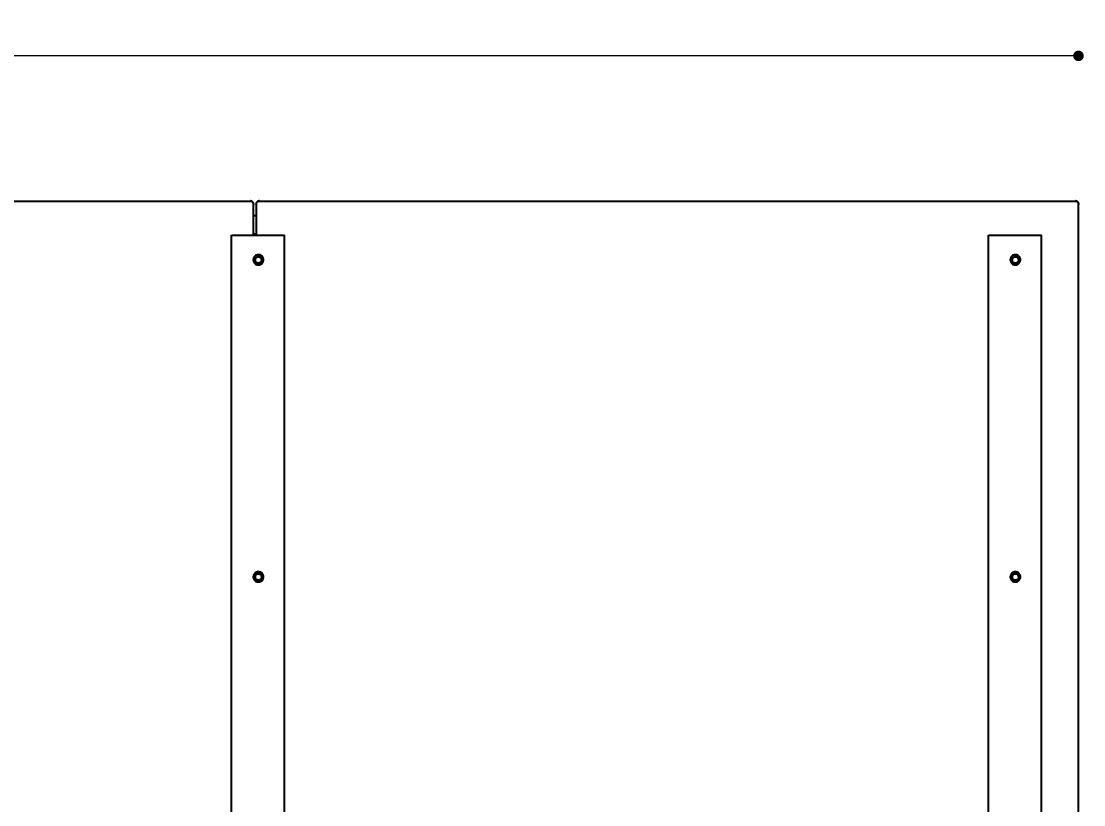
# Model space of a CAD drawing. Header units: millimetres. Extents: x 6020 to 14334, y 16216 to 25078.
# Drawn here: x 11818 to 13427, y 19527 to 20714 of the extents above; entities that cross this region are included whole.
import ezdxf

# ---------------------------------------------------------------- set-up
doc = ezdxf.new("R2010")
doc.units = ezdxf.units.MM
doc.header["$LTSCALE"] = 3
for name, color, linetype in [('Green', 3, 'Continuous'), ('Orange', 30, 'Continuous'), ('Red', 1, 'Continuous')]:
    doc.layers.add(name, color=color, linetype=linetype)
doc.styles.get("Standard").update_dxf_attribs({"font": 'arial.ttf'})
doc.dimstyles.new('MATEUSZ', dxfattribs={"dimtxt": 35, "dimasz": 16, "dimexe": 0.18, "dimexo": 0.0625, "dimgap": 0.09, "dimtad": 0, "dimdec": 0, "dimdsep": 46, "dimtxsty": 'Standard', "dimblk": 'DOT', "dimcen": 0.09, "dimse1": 1, "dimse2": 1, "dimadec": 0, "dimazin": 0, "dimtfac": 1, "dimtdec": 0, "dimtofl": 0, "dimtmove": 0, "dimatfit": 3, "dimfxl": 1, "dimtolj": 1, "dimtzin": 0, "dimlwd": 9, "dimlwe": 9, "dimarcsym": 0})

# ---------------------------------------------------------------- blocks, each defined once
blk = doc.blocks.new('_Dot')
at = {"color": 0, "linetype": 'ByBlock', "lineweight": -2}
blk.add_line((-0.5, 0), (-1, 0), dxfattribs=at)
at = {"color": 0, "linetype": 'ByBlock', "const_width": 0.5}
blk.add_lwpolyline([(-0.25, 0, 1), (0.25, 0, 1)], format="xyb", close=True, dxfattribs=at)
blk = doc.blocks.new('*D28')
at = {"color": 0, "lineweight": 9, "transparency": 16777216}
for p, q in [((9786.9, 20661.9), (11478.2, 20661.9)), ((13403.3, 20661.9), (11717.4, 20661.9))]:
    blk.add_line(p, q, dxfattribs=at)
at = {"layer": 'Defpoints', "color": 0, "transparency": 16777216}
for p in [(13419.3, 20661.9), (9770.9, 20436.8), (13419.3, 20438.7)]:
    blk.add_point(p, dxfattribs=at)
at = {"color": 0, "lineweight": 9, "transparency": 16777216, "xscale": 16, "yscale": 16, "zscale": 16, "rotation": 180}
blk.add_blockref('_Dot', (9770.9, 20661.9), dxfattribs=at)
at = {"color": 0, "lineweight": 9, "transparency": 16777216, "xscale": 16, "yscale": 16, "zscale": 16}
blk.add_blockref('_Dot', (13419.3, 20661.9), dxfattribs=at)
at = {"color": 0, "transparency": 16777216, "insert": (11597.8, 20661.9), "char_height": 80, "attachment_point": 5}
blk.add_mtext('\\A1;3648', dxfattribs=at)
blk = doc.blocks.new('*D29')
at = {"color": 0, "lineweight": 9, "transparency": 16777216}
for p, q in [((9437.2, 20426), (9437.2, 19664.2)), ((9437.2, 18363.8), (9437.2, 19424))]:
    blk.add_line(p, q, dxfattribs=at)
at = {"layer": 'Defpoints', "color": 0, "transparency": 16777216}
for p in [(13416, 20442), (9437.2, 18347.8), (13419.3, 18347.8)]:
    blk.add_point(p, dxfattribs=at)
at = {"color": 0, "lineweight": 9, "transparency": 16777216, "xscale": 16, "yscale": 16, "zscale": 16}
for p, rotation in [((9437.2, 20442), 90), ((9437.2, 18347.8), 270)]:
    blk.add_blockref('_Dot', p, dxfattribs=dict(at, rotation=rotation))
at = {"color": 0, "transparency": 16777216, "insert": (9437.2, 19544.1), "char_height": 80, "attachment_point": 5, "rotation": 90}
blk.add_mtext('\\A1;2094', dxfattribs=at)

msp = doc.modelspace()

# ---------------------------------------------------------------- linework, layer by layer
at = {"layer": 'Green', "color": 7}
for p, q in [((12176.8, 20358.6), (12171.9, 20355.5)), ((12171.9, 20355.5), (12176.8, 20358.6)), ((12171.9, 20355.5), (12172.1, 20349.8)), ((12176.8, 20358.6), (12176.8, 20358.5)), ((12181.9, 20355.9), (12176.8, 20358.6)), ((12176.8, 20358.6), (12181.9, 20355.9)), ((12182.1, 20350.1), (12181.9, 20355.9)), ((12182.1, 20350.1), (12182.1, 20350)), ((13323.5, 20358.6), (13318.6, 20355.5)), ((13318.6, 20355.5), (13323.5, 20358.6)), ((13318.6, 20355.5), (13318.8, 20349.8)), ((13323.5, 20358.6), (13323.5, 20358.5)), ((13328.6, 20355.9), (13323.5, 20358.6)), ((13323.5, 20358.6), (13328.6, 20355.9)), ((13328.8, 20350.1), (13328.6, 20355.9)), ((13328.8, 20350.1), (13328.8, 20350)), ((12176.8, 19878.1), (12171.9, 19875.1)), ((12171.9, 19875.1), (12176.8, 19878.1)), ((12181.9, 19875.4), (12176.8, 19878.1)), ((12176.8, 19878.1), (12181.9, 19875.4)), ((13323.5, 19878.1), (13318.6, 19875.1)), ((13318.6, 19875.1), (13323.5, 19878.1)), ((13328.6, 19875.4), (13323.5, 19878.1)), ((13323.5, 19878.1), (13328.6, 19875.4)), ((12171.9, 19875.1), (12171.9, 19875)), ((12171.9, 19875.1), (12172.1, 19869.3)), ((12182.1, 19869.6), (12181.9, 19875.4)), ((13318.6, 19875.1), (13318.6, 19875)), ((13318.6, 19875.1), (13318.8, 19869.3)), ((13323.9, 19866.6), (13328.8, 19869.6)), ((13328.8, 19869.6), (13328.6, 19875.4))]:
    msp.add_line(p, q, dxfattribs=at)
for points in [[(12184.7, 20352.8, 0), (12184.7, 20353.7, 0), (12184.6, 20354.5, 0), (12184.3, 20355.3, 0), (12184, 20356.1, 0), (12183.6, 20356.9, 0), (12183, 20357.7, 0), (12182.4, 20358.4, 0), (12181.7, 20359, 0), (12180.9, 20359.5, 0), (12180.1, 20359.9, 0), (12179.3, 20360.2, 0), (12178.4, 20360.4, 0), (12177.6, 20360.5, 0), (12176.8, 20360.6, 0), (12176, 20360.5, 0), (12175.2, 20360.3, 0), (12174.3, 20360.1, 0), (12173.5, 20359.7, 0), (12172.7, 20359.2, 0), (12172, 20358.7, 0), (12171.3, 20358, 0), (12170.7, 20357.3, 0), (12170.2, 20356.5, 0), (12169.8, 20355.7, 0), (12169.6, 20354.9, 0), (12169.4, 20354.1, 0), (12169.3, 20353.2, 0), (12169.3, 20352.4, 0), (12169.4, 20351.6, 0), (12169.6, 20350.8, 0), (12169.9, 20349.9, 0), (12170.2, 20349.1, 0)], [(13331.5, 20352.8, 0), (13331.4, 20353.7, 0), (13331.3, 20354.5, 0), (13331.1, 20355.3, 0), (13330.7, 20356.2, 0), (13330.3, 20357, 0), (13329.7, 20357.7, 0), (13329.1, 20358.4, 0), (13328.4, 20359, 0), (13327.6, 20359.5, 0), (13326.8, 20359.9, 0), (13326, 20360.2, 0), (13325.1, 20360.4, 0), (13324.3, 20360.5, 0), (13323.5, 20360.6, 0), (13322.7, 20360.5, 0), (13321.9, 20360.3, 0), (13321, 20360.1, 0), (13320.2, 20359.7, 0), (13319.4, 20359.2, 0), (13318.7, 20358.7, 0), (13318, 20358, 0), (13317.4, 20357.3, 0), (13316.9, 20356.5, 0), (13316.6, 20355.7, 0), (13316.3, 20354.8, 0), (13316.1, 20354, 0), (13316, 20353.2, 0), (13316, 20352.4, 0), (13316.1, 20351.6, 0), (13316.3, 20350.7, 0), (13316.6, 20349.9, 0), (13317, 20349.1, 0)], [(12171.9, 20355.4, 0), (12176.8, 20358.5, 0)], [(12172.1, 20349.6, 0), (12171.9, 20355.4, 0)], [(12177.2, 20346.9, 0), (12172.1, 20349.6, 0)], [(12175.5, 20345.3, 0), (12176.5, 20345.1, 0), (12177.6, 20345.1, 0), (12178.6, 20345.3, 0), (12179.7, 20345.6, 0)], [(12176.8, 20358.6, 0), (12176.8, 20358.6, 0), (12176.8, 20358.6, 0), (12176.8, 20358.6, 0), (12176.8, 20358.6, 0), (12176.8, 20358.6, 0), (12176.8, 20358.6, 0), (12176.8, 20358.6, 0), (12176.8, 20358.6, 0), (12176.8, 20358.6, 0), (12176.8, 20358.6, 0), (12176.8, 20358.6, 0), (12176.8, 20358.6, 0), (12176.8, 20358.6, 0), (12176.8, 20358.6, 0), (12176.8, 20358.6, 0), (12176.8, 20358.6, 0), (12176.8, 20358.6, 0), (12176.8, 20358.6, 0), (12176.8, 20358.6, 0), (12176.8, 20358.6, 0), (12176.8, 20358.6, 0), (12176.8, 20358.6, 0), (12176.8, 20358.6, 0), (12176.8, 20358.6, 0), (12176.8, 20358.6, 0), (12176.8, 20358.6, 0), (12176.8, 20358.6, 0), (12176.8, 20358.6, 0), (12176.8, 20358.6, 0), (12176.8, 20358.6, 0), (12176.8, 20358.5, 0), (12176.8, 20358.5, 0)], [(12176.8, 20358.5, 0), (12181.9, 20355.8, 0)], [(12177.4, 20347, 0), (12182.1, 20350, 0)], [(12181.9, 20355.8, 0), (12182.1, 20350, 0)], [(13317.4, 20348.5, 0), (13317.8, 20347.9, 0), (13318.4, 20347.3, 0), (13318.9, 20346.8, 0), (13319.6, 20346.4, 0)], [(13318.6, 20355.4, 0), (13323.5, 20358.5, 0)], [(13318.8, 20349.6, 0), (13318.6, 20355.4, 0)], [(13323.9, 20346.9, 0), (13318.8, 20349.6, 0)], [(13323.1, 20345.2, 0), (13324.4, 20345.2, 0), (13325.1, 20345.2, 0), (13325.8, 20345.4, 0)], [(13323.5, 20358.5, 0), (13328.6, 20355.8, 0)], [(13324.1, 20347, 0), (13328.8, 20350, 0)], [(13328.6, 20355.8, 0), (13328.8, 20350, 0)], [(12184.7, 19872.4, 0), (12184.7, 19873.2, 0), (12184.6, 19874, 0), (12184.3, 19874.8, 0), (12184, 19875.6, 0), (12183.6, 19876.4, 0), (12183.1, 19877.2, 0), (12182.4, 19877.9, 0), (12181.8, 19878.5, 0), (12181, 19879, 0), (12180.2, 19879.4, 0), (12179.4, 19879.7, 0), (12178.6, 19879.9, 0), (12177.7, 19880.1, 0), (12177, 19880.1, 0), (12176.2, 19880.1, 0), (12175.3, 19879.9, 0), (12174.5, 19879.7, 0), (12173.7, 19879.4, 0), (12172.9, 19878.9, 0), (12172.2, 19878.4, 0), (12171.5, 19877.8, 0), (12170.9, 19877.1, 0), (12170.4, 19876.3, 0), (12170, 19875.5, 0), (12169.6, 19874.7, 0), (12169.4, 19873.9, 0), (12169.3, 19873.1, 0), (12169.3, 19872.3, 0), (12169.3, 19871.5, 0), (12169.5, 19870.6, 0), (12169.7, 19869.8, 0), (12170.1, 19869, 0)], [(12171.9, 19875, 0), (12176.8, 19878, 0)], [(12176.8, 19878, 0), (12181.9, 19875.3, 0)], [(13331.5, 19872.4, 0), (13331.4, 19873.2, 0), (13331.3, 19874.1, 0), (13331, 19874.9, 0), (13330.7, 19875.7, 0), (13330.2, 19876.5, 0), (13329.7, 19877.3, 0), (13329, 19878, 0), (13328.3, 19878.6, 0), (13327.5, 19879.1, 0), (13326.7, 19879.5, 0), (13325.9, 19879.8, 0), (13325, 19880, 0), (13324.2, 19880.1, 0), (13323.4, 19880.1, 0), (13322.5, 19880, 0), (13321.7, 19879.8, 0), (13320.8, 19879.5, 0), (13320, 19879.1, 0), (13319.2, 19878.6, 0), (13318.5, 19878, 0), (13317.8, 19877.4, 0), (13317.3, 19876.6, 0), (13316.8, 19875.8, 0), (13316.5, 19875, 0), (13316.2, 19874.1, 0), (13316.1, 19873.3, 0), (13316, 19872.5, 0), (13316.1, 19871.6, 0), (13316.2, 19870.8, 0), (13316.4, 19869.9, 0), (13316.7, 19869.1, 0), (13317.2, 19868.3, 0)], [(13318.6, 19875, 0), (13323.5, 19878, 0)], [(13323.5, 19878, 0), (13328.6, 19875.3, 0)], [(12172.1, 19869.2, 0), (12171.9, 19875, 0)], [(12177.2, 19866.5, 0), (12172.1, 19869.2, 0)], [(12177.4, 19866.6, 0), (12182.1, 19869.5, 0)], [(12181.2, 19865.9, 0), (12182.1, 19866.6, 0), (12182.8, 19867.3, 0), (12183.5, 19868.2, 0), (12184, 19869.1, 0)], [(12181.9, 19875.3, 0), (12182.1, 19869.5, 0)], [(13318.8, 19869.2, 0), (13318.6, 19875, 0)], [(13323.9, 19866.5, 0), (13318.8, 19869.2, 0)], [(13324.1, 19866.6, 0), (13323.9, 19866.5, 0)], [(13324.1, 19866.6, 0), (13328.8, 19869.5, 0)], [(13328.6, 19875.3, 0), (13328.8, 19869.5, 0)], [(13331, 19869.9, 0), (13331.4, 19871.1, 0), (13331.5, 19872.4, 0)]]:
    msp.add_polyline3d(points, dxfattribs=at)
for points in [[(12184.7, 20352.8, 0), (12184.7, 20353.5, 0), (12184.6, 20354.2, 0), (12184.4, 20355, 0), (12184.2, 20355.7, 0), (12183.9, 20356.4, 0), (12183.5, 20357, 0), (12183, 20357.7, 0), (12182.5, 20358.3, 0), (12181.9, 20358.8, 0), (12181.2, 20359.3, 0), (12180.6, 20359.7, 0), (12179.9, 20360, 0), (12179.1, 20360.2, 0), (12178.4, 20360.4, 0), (12177.7, 20360.5, 0), (12177, 20360.5, 0), (12176.3, 20360.5, 0), (12175.6, 20360.4, 0), (12174.9, 20360.2, 0), (12174.2, 20360, 0), (12173.5, 20359.7, 0), (12172.8, 20359.3, 0), (12172.1, 20358.8, 0), (12171.5, 20358.3, 0), (12171, 20357.7, 0), (12170.5, 20357, 0), (12170.1, 20356.4, 0), (12169.8, 20355.7, 0), (12169.6, 20355, 0), (12169.4, 20354.2, 0), (12169.3, 20353.5, 0), (12169.3, 20352.8, 0), (12169.3, 20352.1, 0), (12169.4, 20351.4, 0), (12169.6, 20350.7, 0), (12169.8, 20350, 0), (12170.1, 20349.3, 0), (12170.5, 20348.6, 0), (12171, 20348, 0), (12171.5, 20347.4, 0), (12172.1, 20346.8, 0), (12172.8, 20346.4, 0), (12173.5, 20346, 0), (12174.2, 20345.7, 0), (12174.9, 20345.4, 0), (12175.6, 20345.2, 0), (12176.3, 20345.1, 0), (12177, 20345.1, 0), (12177.7, 20345.1, 0), (12178.4, 20345.2, 0), (12179.1, 20345.4, 0), (12179.9, 20345.7, 0), (12180.6, 20346, 0), (12181.2, 20346.4, 0), (12181.9, 20346.8, 0), (12182.5, 20347.4, 0), (12183, 20348, 0), (12183.5, 20348.6, 0), (12183.9, 20349.3, 0), (12184.2, 20350, 0), (12184.4, 20350.7, 0), (12184.6, 20351.4, 0), (12184.7, 20352.1, 0)], [(13331.5, 20352.8, 0), (13331.4, 20353.5, 0), (13331.3, 20354.2, 0), (13331.2, 20355, 0), (13330.9, 20355.7, 0), (13330.6, 20356.4, 0), (13330.2, 20357, 0), (13329.7, 20357.7, 0), (13329.2, 20358.3, 0), (13328.6, 20358.8, 0), (13328, 20359.3, 0), (13327.3, 20359.7, 0), (13326.6, 20360, 0), (13325.9, 20360.2, 0), (13325.1, 20360.4, 0), (13324.4, 20360.5, 0), (13323.7, 20360.5, 0), (13323, 20360.5, 0), (13322.3, 20360.4, 0), (13321.6, 20360.2, 0), (13320.9, 20360, 0), (13320.2, 20359.7, 0), (13319.5, 20359.3, 0), (13318.9, 20358.8, 0), (13318.3, 20358.3, 0), (13317.7, 20357.7, 0), (13317.3, 20357, 0), (13316.9, 20356.4, 0), (13316.6, 20355.7, 0), (13316.3, 20355, 0), (13316.1, 20354.2, 0), (13316, 20353.5, 0), (13316, 20352.8, 0), (13316, 20352.1, 0), (13316.1, 20351.4, 0), (13316.3, 20350.7, 0), (13316.6, 20350, 0), (13316.9, 20349.3, 0), (13317.3, 20348.6, 0), (13317.7, 20348, 0), (13318.3, 20347.4, 0), (13318.9, 20346.8, 0), (13319.5, 20346.4, 0), (13320.2, 20346, 0), (13320.9, 20345.7, 0), (13321.6, 20345.4, 0), (13322.3, 20345.2, 0), (13323, 20345.1, 0), (13323.7, 20345.1, 0), (13324.4, 20345.1, 0), (13325.1, 20345.2, 0), (13325.9, 20345.4, 0), (13326.6, 20345.7, 0), (13327.3, 20346, 0), (13328, 20346.4, 0), (13328.6, 20346.8, 0), (13329.2, 20347.4, 0), (13329.7, 20348, 0), (13330.2, 20348.6, 0), (13330.6, 20349.3, 0), (13330.9, 20350, 0), (13331.2, 20350.7, 0), (13331.3, 20351.4, 0), (13331.4, 20352.1, 0)], [(12177.4, 20347.9, 0), (12176.9, 20347.9, 0), (12176.5, 20347.9, 0), (12176, 20348, 0), (12175.5, 20348.1, 0), (12175.1, 20348.3, 0), (12174.7, 20348.5, 0), (12174.3, 20348.7, 0), (12173.9, 20349, 0), (12173.6, 20349.3, 0), (12173.3, 20349.7, 0), (12173, 20350.1, 0), (12172.7, 20350.5, 0), (12172.6, 20350.9, 0), (12172.4, 20351.4, 0), (12172.3, 20351.8, 0), (12172.2, 20352.3, 0), (12172.2, 20352.8, 0), (12172.3, 20353.2, 0), (12172.3, 20353.7, 0), (12172.5, 20354.1, 0), (12172.6, 20354.6, 0), (12172.8, 20355, 0), (12173.1, 20355.4, 0), (12173.4, 20355.8, 0), (12173.7, 20356.1, 0), (12174, 20356.4, 0), (12174.4, 20356.7, 0), (12174.8, 20356.9, 0), (12175.3, 20357.1, 0), (12175.7, 20357.3, 0), (12176.2, 20357.4, 0), (12176.6, 20357.4, 0), (12177.1, 20357.4, 0), (12177.6, 20357.4, 0), (12178, 20357.3, 0), (12178.5, 20357.2, 0), (12178.9, 20357, 0), (12179.3, 20356.8, 0), (12179.7, 20356.6, 0), (12180.1, 20356.3, 0), (12180.5, 20356, 0), (12180.8, 20355.6, 0), (12181, 20355.2, 0), (12181.3, 20354.8, 0), (12181.5, 20354.4, 0), (12181.6, 20354, 0), (12181.7, 20353.5, 0), (12181.8, 20353, 0), (12181.8, 20352.6, 0), (12181.8, 20352.1, 0), (12181.7, 20351.6, 0), (12181.6, 20351.2, 0), (12181.4, 20350.8, 0), (12181.2, 20350.3, 0), (12180.9, 20349.9, 0), (12180.7, 20349.6, 0), (12180.3, 20349.2, 0), (12180, 20348.9, 0), (12179.6, 20348.6, 0), (12179.2, 20348.4, 0), (12178.8, 20348.2, 0), (12178.3, 20348.1, 0), (12177.9, 20348, 0)], [(13324.1, 20347.9, 0), (13323.7, 20347.9, 0), (13323.2, 20347.9, 0), (13322.7, 20348, 0), (13322.3, 20348.1, 0), (13321.8, 20348.3, 0), (13321.4, 20348.5, 0), (13321, 20348.7, 0), (13320.6, 20349, 0), (13320.3, 20349.3, 0), (13320, 20349.7, 0), (13319.7, 20350.1, 0), (13319.5, 20350.5, 0), (13319.3, 20350.9, 0), (13319.1, 20351.4, 0), (13319, 20351.8, 0), (13319, 20352.3, 0), (13319, 20352.8, 0), (13319, 20353.2, 0), (13319.1, 20353.7, 0), (13319.2, 20354.1, 0), (13319.4, 20354.6, 0), (13319.6, 20355, 0), (13319.8, 20355.4, 0), (13320.1, 20355.8, 0), (13320.4, 20356.1, 0), (13320.8, 20356.4, 0), (13321.2, 20356.7, 0), (13321.6, 20356.9, 0), (13322, 20357.1, 0), (13322.4, 20357.3, 0), (13322.9, 20357.4, 0), (13323.4, 20357.4, 0), (13323.8, 20357.4, 0), (13324.3, 20357.4, 0), (13324.8, 20357.3, 0), (13325.2, 20357.2, 0), (13325.7, 20357, 0), (13326.1, 20356.8, 0), (13326.5, 20356.6, 0), (13326.8, 20356.3, 0), (13327.2, 20356, 0), (13327.5, 20355.6, 0), (13327.8, 20355.2, 0), (13328, 20354.8, 0), (13328.2, 20354.4, 0), (13328.3, 20354, 0), (13328.5, 20353.5, 0), (13328.5, 20353, 0), (13328.5, 20352.6, 0), (13328.5, 20352.1, 0), (13328.4, 20351.6, 0), (13328.3, 20351.2, 0), (13328.1, 20350.8, 0), (13327.9, 20350.3, 0), (13327.7, 20349.9, 0), (13327.4, 20349.6, 0), (13327.1, 20349.2, 0), (13326.7, 20348.9, 0), (13326.3, 20348.6, 0), (13325.9, 20348.4, 0), (13325.5, 20348.2, 0), (13325, 20348.1, 0), (13324.6, 20348, 0)], [(12184.7, 19872.4, 0), (12184.7, 19873.1, 0), (12184.6, 19873.8, 0), (12184.4, 19874.5, 0), (12184.2, 19875.2, 0), (12183.9, 19875.9, 0), (12183.5, 19876.6, 0), (12183, 19877.2, 0), (12182.5, 19877.8, 0), (12181.9, 19878.4, 0), (12181.2, 19878.8, 0), (12180.6, 19879.2, 0), (12179.9, 19879.5, 0), (12179.1, 19879.8, 0), (12178.4, 19880, 0), (12177.7, 19880.1, 0), (12177, 19880.1, 0), (12176.3, 19880.1, 0), (12175.6, 19880, 0), (12174.9, 19879.8, 0), (12174.2, 19879.5, 0), (12173.5, 19879.2, 0), (12172.8, 19878.8, 0), (12172.1, 19878.4, 0), (12171.5, 19877.8, 0), (12171, 19877.2, 0), (12170.5, 19876.6, 0), (12170.1, 19875.9, 0), (12169.8, 19875.2, 0), (12169.6, 19874.5, 0), (12169.4, 19873.8, 0), (12169.3, 19873.1, 0), (12169.3, 19872.4, 0), (12169.3, 19871.7, 0), (12169.4, 19871, 0), (12169.6, 19870.2, 0), (12169.8, 19869.5, 0), (12170.1, 19868.8, 0), (12170.5, 19868.1, 0), (12171, 19867.5, 0), (12171.5, 19866.9, 0), (12172.1, 19866.4, 0), (12172.8, 19865.9, 0), (12173.5, 19865.5, 0), (12174.2, 19865.2, 0), (12174.9, 19865, 0), (12175.6, 19864.8, 0), (12176.3, 19864.7, 0), (12177, 19864.7, 0), (12177.7, 19864.7, 0), (12178.4, 19864.8, 0), (12179.1, 19865, 0), (12179.9, 19865.2, 0), (12180.6, 19865.5, 0), (12181.2, 19865.9, 0), (12181.9, 19866.4, 0), (12182.5, 19866.9, 0), (12183, 19867.5, 0), (12183.5, 19868.1, 0), (12183.9, 19868.8, 0), (12184.2, 19869.5, 0), (12184.4, 19870.2, 0), (12184.6, 19871, 0), (12184.7, 19871.7, 0)], [(13331.5, 19872.4, 0), (13331.4, 19873.1, 0), (13331.3, 19873.8, 0), (13331.2, 19874.5, 0), (13330.9, 19875.2, 0), (13330.6, 19875.9, 0), (13330.2, 19876.6, 0), (13329.7, 19877.2, 0), (13329.2, 19877.8, 0), (13328.6, 19878.4, 0), (13328, 19878.8, 0), (13327.3, 19879.2, 0), (13326.6, 19879.5, 0), (13325.9, 19879.8, 0), (13325.1, 19880, 0), (13324.4, 19880.1, 0), (13323.7, 19880.1, 0), (13323, 19880.1, 0), (13322.3, 19880, 0), (13321.6, 19879.8, 0), (13320.9, 19879.5, 0), (13320.2, 19879.2, 0), (13319.5, 19878.8, 0), (13318.9, 19878.4, 0), (13318.3, 19877.8, 0), (13317.7, 19877.2, 0), (13317.3, 19876.6, 0), (13316.9, 19875.9, 0), (13316.6, 19875.2, 0), (13316.3, 19874.5, 0), (13316.1, 19873.8, 0), (13316, 19873.1, 0), (13316, 19872.4, 0), (13316, 19871.7, 0), (13316.1, 19871, 0), (13316.3, 19870.2, 0), (13316.6, 19869.5, 0), (13316.9, 19868.8, 0), (13317.3, 19868.1, 0), (13317.7, 19867.5, 0), (13318.3, 19866.9, 0), (13318.9, 19866.4, 0), (13319.5, 19865.9, 0), (13320.2, 19865.5, 0), (13320.9, 19865.2, 0), (13321.6, 19865, 0), (13322.3, 19864.8, 0), (13323, 19864.7, 0), (13323.7, 19864.7, 0), (13324.4, 19864.7, 0), (13325.1, 19864.8, 0), (13325.9, 19865, 0), (13326.6, 19865.2, 0), (13327.3, 19865.5, 0), (13328, 19865.9, 0), (13328.6, 19866.4, 0), (13329.2, 19866.9, 0), (13329.7, 19867.5, 0), (13330.2, 19868.1, 0), (13330.6, 19868.8, 0), (13330.9, 19869.5, 0), (13331.2, 19870.2, 0), (13331.3, 19871, 0), (13331.4, 19871.7, 0)], [(12177.4, 19867.4, 0), (12176.9, 19867.4, 0), (12176.5, 19867.5, 0), (12176, 19867.5, 0), (12175.5, 19867.7, 0), (12175.1, 19867.8, 0), (12174.7, 19868, 0), (12174.3, 19868.3, 0), (12173.9, 19868.6, 0), (12173.6, 19868.9, 0), (12173.3, 19869.2, 0), (12173, 19869.6, 0), (12172.7, 19870, 0), (12172.6, 19870.5, 0), (12172.4, 19870.9, 0), (12172.3, 19871.4, 0), (12172.2, 19871.8, 0), (12172.2, 19872.3, 0), (12172.3, 19872.8, 0), (12172.3, 19873.2, 0), (12172.5, 19873.7, 0), (12172.6, 19874.1, 0), (12172.8, 19874.5, 0), (12173.1, 19874.9, 0), (12173.4, 19875.3, 0), (12173.7, 19875.7, 0), (12174, 19876, 0), (12174.4, 19876.2, 0), (12174.8, 19876.5, 0), (12175.3, 19876.7, 0), (12175.7, 19876.8, 0), (12176.2, 19876.9, 0), (12176.6, 19877, 0), (12177.1, 19877, 0), (12177.6, 19877, 0), (12178, 19876.9, 0), (12178.5, 19876.8, 0), (12178.9, 19876.6, 0), (12179.3, 19876.4, 0), (12179.7, 19876.1, 0), (12180.1, 19875.8, 0), (12180.5, 19875.5, 0), (12180.8, 19875.2, 0), (12181, 19874.8, 0), (12181.3, 19874.4, 0), (12181.5, 19874, 0), (12181.6, 19873.5, 0), (12181.7, 19873, 0), (12181.8, 19872.6, 0), (12181.8, 19872.1, 0), (12181.8, 19871.6, 0), (12181.7, 19871.2, 0), (12181.6, 19870.7, 0), (12181.4, 19870.3, 0), (12181.2, 19869.9, 0), (12180.9, 19869.5, 0), (12180.7, 19869.1, 0), (12180.3, 19868.8, 0), (12180, 19868.5, 0), (12179.6, 19868.2, 0), (12179.2, 19867.9, 0), (12178.8, 19867.8, 0), (12178.3, 19867.6, 0), (12177.9, 19867.5, 0)], [(13324.1, 19867.4, 0), (13323.7, 19867.4, 0), (13323.2, 19867.5, 0), (13322.7, 19867.5, 0), (13322.3, 19867.7, 0), (13321.8, 19867.8, 0), (13321.4, 19868, 0), (13321, 19868.3, 0), (13320.6, 19868.6, 0), (13320.3, 19868.9, 0), (13320, 19869.2, 0), (13319.7, 19869.6, 0), (13319.5, 19870, 0), (13319.3, 19870.5, 0), (13319.1, 19870.9, 0), (13319, 19871.4, 0), (13319, 19871.8, 0), (13319, 19872.3, 0), (13319, 19872.8, 0), (13319.1, 19873.2, 0), (13319.2, 19873.7, 0), (13319.4, 19874.1, 0), (13319.6, 19874.5, 0), (13319.8, 19874.9, 0), (13320.1, 19875.3, 0), (13320.4, 19875.7, 0), (13320.8, 19876, 0), (13321.2, 19876.2, 0), (13321.6, 19876.5, 0), (13322, 19876.7, 0), (13322.4, 19876.8, 0), (13322.9, 19876.9, 0), (13323.4, 19877, 0), (13323.8, 19877, 0), (13324.3, 19877, 0), (13324.8, 19876.9, 0), (13325.2, 19876.8, 0), (13325.7, 19876.6, 0), (13326.1, 19876.4, 0), (13326.5, 19876.1, 0), (13326.8, 19875.8, 0), (13327.2, 19875.5, 0), (13327.5, 19875.2, 0), (13327.8, 19874.8, 0), (13328, 19874.4, 0), (13328.2, 19874, 0), (13328.3, 19873.5, 0), (13328.5, 19873, 0), (13328.5, 19872.6, 0), (13328.5, 19872.1, 0), (13328.5, 19871.6, 0), (13328.4, 19871.2, 0), (13328.3, 19870.7, 0), (13328.1, 19870.3, 0), (13327.9, 19869.9, 0), (13327.7, 19869.5, 0), (13327.4, 19869.1, 0), (13327.1, 19868.8, 0), (13326.7, 19868.5, 0), (13326.3, 19868.2, 0), (13325.9, 19867.9, 0), (13325.5, 19867.8, 0), (13325, 19867.6, 0), (13324.6, 19867.5, 0)]]:
    msp.add_polyline3d(points, close=True, dxfattribs=at)
at = {"layer": 'Orange', "color": 7}
for p, q in [((12169.5, 20420.2), (12173.6, 20420.2)), ((12168.6, 20392.4), (12174.6, 20392.4)), ((12136.4, 20390.4), (12216.4, 20390.4)), ((12136.4, 18395.4), (12136.4, 20390.4)), ((12216.4, 18395.4), (12216.4, 20390.4)), ((13283.1, 18395.4), (13283.1, 20390.4)), ((13283.1, 20390.4), (13363.1, 20390.4)), ((13363.1, 18395.4), (13363.1, 20390.4))]:
    msp.add_line(p, q, dxfattribs=at)
at = {"layer": 'Red', "color": 7}
for p, q in [((11022.4, 20441.8), (12164.9, 20441.8)), ((12178.6, 20441.8), (13414.6, 20441.8)), ((12169.5, 20390.4), (12169.5, 20436.8)), ((12173.6, 20436.8), (12173.6, 20390.4)), ((13419.5, 18349.4), (13419.5, 20436.8))]:
    msp.add_line(p, q, dxfattribs=at)
for points in [[(12169.5, 20437.2, 0), (12169.5, 20437.7, 0), (12169.4, 20438.2, 0), (12169.3, 20438.7, 0), (12169.1, 20439.2, 0), (12168.9, 20439.7, 0), (12168.7, 20440.1, 0), (12168.4, 20440.5, 0), (12168.1, 20440.8, 0), (12167.7, 20441.1, 0), (12167.4, 20441.4, 0), (12167, 20441.6, 0), (12166.6, 20441.8, 0), (12166.2, 20442, 0), (12165.8, 20442.1, 0), (12165.3, 20442.2, 0), (12164.9, 20442.2, 0)], [(12164.9, 20441.8, 0), (12165.4, 20441.7, 0), (12165.8, 20441.6, 0), (12166.3, 20441.5, 0), (12166.8, 20441.3, 0), (12167.2, 20441.1, 0), (12167.5, 20440.8, 0), (12167.9, 20440.5, 0), (12168.2, 20440.2, 0), (12168.5, 20439.8, 0), (12168.8, 20439.5, 0), (12169, 20439, 0), (12169.2, 20438.6, 0), (12169.3, 20438.2, 0), (12169.4, 20437.7, 0), (12169.5, 20437.2, 0), (12169.5, 20436.8, 0)], [(12178.6, 20442.2, 0), (12178.1, 20442.2, 0), (12177.6, 20442.1, 0), (12177, 20441.9, 0), (12176.6, 20441.8, 0), (12176.1, 20441.5, 0), (12175.7, 20441.3, 0), (12175.3, 20441, 0), (12175, 20440.6, 0), (12174.7, 20440.3, 0), (12174.4, 20439.9, 0), (12174.2, 20439.5, 0), (12174, 20439.1, 0), (12173.8, 20438.6, 0), (12173.7, 20438.2, 0), (12173.6, 20437.7, 0), (12173.6, 20437.2, 0)], [(12173.6, 20436.8, 0), (12173.6, 20437.3, 0), (12173.7, 20437.8, 0), (12173.9, 20438.3, 0), (12174, 20438.8, 0), (12174.3, 20439.2, 0), (12174.5, 20439.6, 0), (12174.8, 20440, 0), (12175.1, 20440.4, 0), (12175.5, 20440.7, 0), (12175.9, 20441, 0), (12176.3, 20441.2, 0), (12176.7, 20441.4, 0), (12177.2, 20441.5, 0), (12177.6, 20441.7, 0), (12178.1, 20441.7, 0), (12178.6, 20441.8, 0)], [(13419.5, 20437.2, 0), (13419.5, 20437.7, 0), (13419.4, 20438.2, 0), (13419.3, 20438.7, 0), (13419.1, 20439.2, 0), (13418.9, 20439.7, 0), (13418.6, 20440.1, 0), (13418.3, 20440.5, 0), (13418, 20440.8, 0), (13417.6, 20441.1, 0), (13417.3, 20441.4, 0), (13416.9, 20441.6, 0), (13416.4, 20441.8, 0), (13416, 20442, 0), (13415.5, 20442.1, 0), (13415.1, 20442.2, 0), (13414.6, 20442.2, 0)], [(13414.6, 20441.8, 0), (13415.1, 20441.7, 0), (13415.6, 20441.6, 0), (13416.1, 20441.5, 0), (13416.6, 20441.3, 0), (13417, 20441.1, 0), (13417.4, 20440.8, 0), (13417.8, 20440.5, 0), (13418.2, 20440.2, 0), (13418.5, 20439.8, 0), (13418.8, 20439.5, 0), (13419, 20439, 0), (13419.2, 20438.6, 0), (13419.3, 20438.2, 0), (13419.4, 20437.7, 0), (13419.5, 20437.2, 0), (13419.5, 20436.8, 0)]]:
    msp.add_polyline3d(points, dxfattribs=at)

# ---------------------------------------------------------------- dimensions: what is measured, and where the dimension line sits
dim = msp.add_linear_dim(base=(13419.3, 20661.9), p1=(9770.9, 20436.8), p2=(13419.3, 20438.7), dimstyle='MATEUSZ', override={"dimtxt": 80})
dim.commit()
dim.dimension.update_dxf_attribs({"geometry": '*D28', "text_midpoint": (11597.8, 20661.9), "dimtype": 160})
dim = msp.add_linear_dim(base=(9437.2, 18347.8), p1=(13416, 20442), p2=(13419.3, 18347.8), angle=90, dimstyle='MATEUSZ', override={"dimtxt": 80})
dim.commit()
dim.dimension.update_dxf_attribs({"geometry": '*D29', "text_midpoint": (9437.2, 19544.1), "dimtype": 160})

doc.saveas('drawing.dxf')
